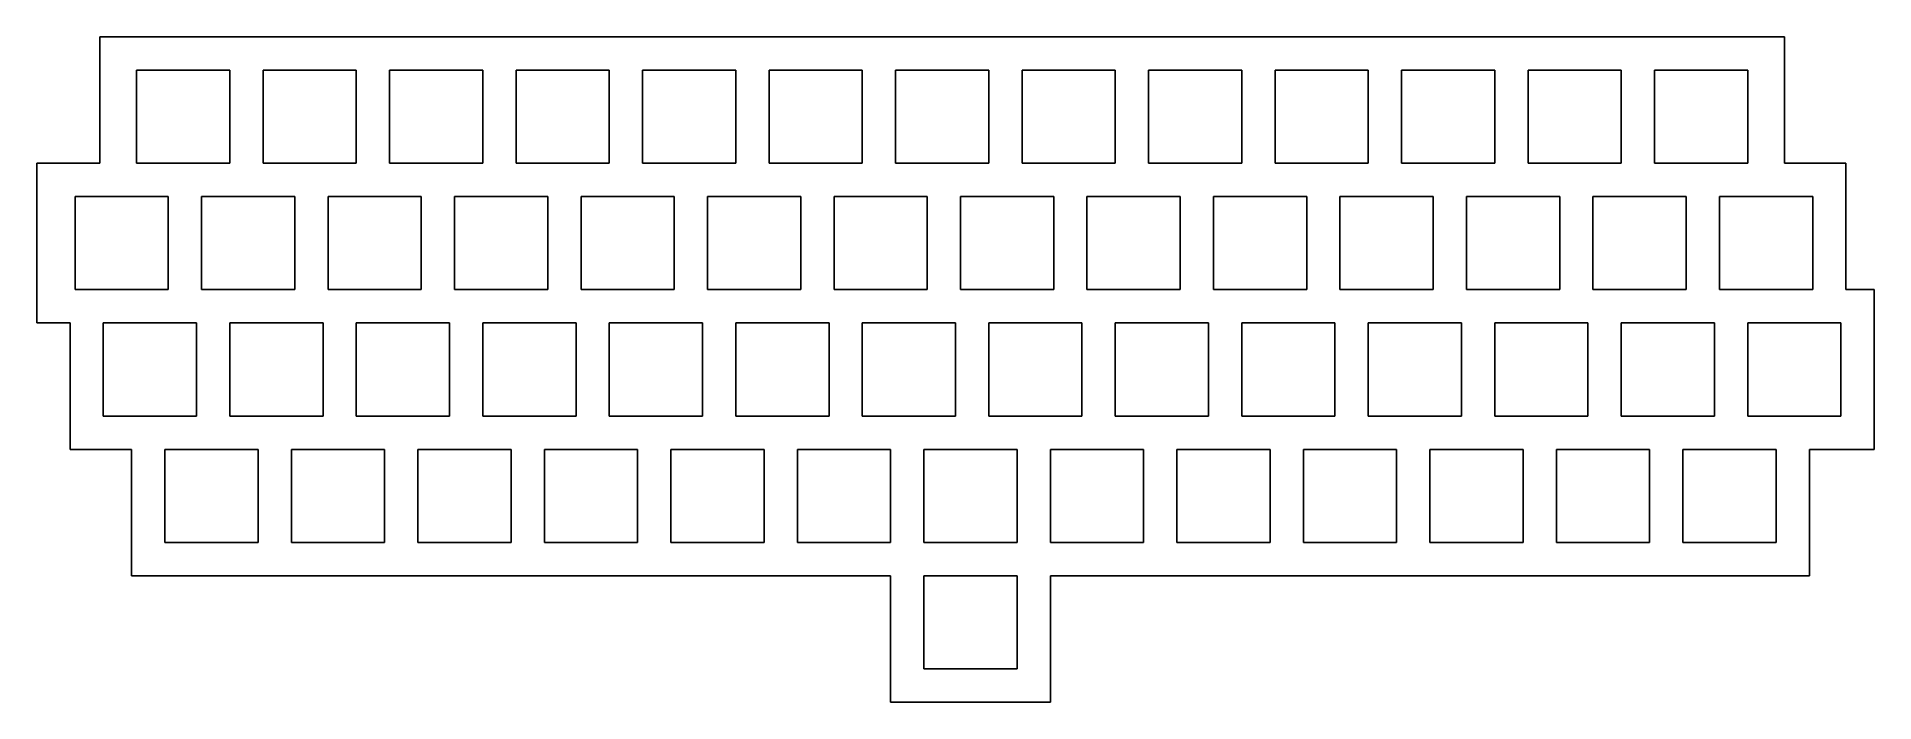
# Model space of a CAD drawing. Header units: metres. Extents: x 3 to 279, y 0 to 100.
import ezdxf

# ---------------------------------------------------------------- set-up
doc = ezdxf.new("R2010")
doc.units = ezdxf.units.M

msp = doc.modelspace()

# ---------------------------------------------------------------- linework, layer by layer
for p, q in [((265.977, 100), (12.9766, 100)), ((12.9766, 100), (12.9766, 81)), ((265.977, 81), (265.977, 100)), ((18.4766, 81), (18.4766, 95)), ((18.4766, 95), (32.4766, 95)), ((32.4766, 95), (32.4766, 81)), ((37.4766, 81), (37.4766, 95)), ((37.4766, 95), (51.4766, 95)), ((51.4766, 95), (51.4766, 81)), ((56.4766, 81), (56.4766, 95)), ((56.4766, 95), (70.4766, 95)), ((70.4766, 95), (70.4766, 81)), ((75.4766, 81), (75.4766, 95)), ((75.4766, 95), (89.4766, 95)), ((89.4766, 95), (89.4766, 81)), ((94.4766, 81), (94.4766, 95)), ((94.4766, 95), (108.477, 95)), ((108.477, 95), (108.477, 81)), ((113.477, 81), (113.477, 95)), ((113.477, 95), (127.477, 95)), ((127.477, 95), (127.477, 81)), ((132.477, 81), (132.477, 95)), ((132.477, 95), (146.477, 95)), ((146.477, 95), (146.477, 81)), ((151.477, 81), (151.477, 95)), ((151.477, 95), (165.477, 95)), ((165.477, 95), (165.477, 81)), ((170.477, 81), (170.477, 95)), ((170.477, 95), (184.477, 95)), ((184.477, 95), (184.477, 81)), ((189.477, 81), (189.477, 95)), ((189.477, 95), (203.477, 95)), ((203.477, 95), (203.477, 81)), ((208.477, 81), (208.477, 95)), ((208.477, 95), (222.477, 95)), ((222.477, 95), (222.477, 81)), ((227.477, 81), (227.477, 95)), ((227.477, 95), (241.477, 95)), ((241.477, 95), (241.477, 81)), ((246.477, 81), (246.477, 95)), ((246.477, 95), (260.477, 95)), ((260.477, 95), (260.477, 81)), ((12.9766, 81), (3.4766, 81.0001)), ((3.4766, 81.0001), (3.4766, 57.0001)), ((32.4766, 81), (18.4766, 81)), ((51.4766, 81), (37.4766, 81)), ((70.4766, 81), (56.4766, 81)), ((89.4766, 81), (75.4766, 81)), ((108.477, 81), (94.4766, 81)), ((127.477, 81), (113.477, 81)), ((146.477, 81), (132.477, 81)), ((165.477, 81), (151.477, 81)), ((184.477, 81), (170.477, 81)), ((203.477, 81), (189.477, 81)), ((222.477, 81), (208.477, 81)), ((241.477, 81), (227.477, 81)), ((260.477, 81), (246.477, 81)), ((275.227, 81), (265.977, 81)), ((275.227, 62), (275.227, 81)), ((9.2266, 76), (23.2266, 76.0165)), ((9.2266, 62.0165), (9.2266, 76)), ((23.2266, 76.0165), (23.2266, 62.0165)), ((28.2266, 62.0165), (28.2266, 76.0165)), ((28.2266, 76.0165), (42.2266, 76.0165)), ((42.2266, 76.0165), (42.2266, 62.0165)), ((47.2266, 62.0165), (47.2266, 76.0165)), ((47.2266, 76.0165), (61.2266, 76.0165)), ((61.2266, 76.0165), (61.2266, 62.0165)), ((66.2266, 62.0165), (66.2266, 76.0165)), ((66.2266, 76.0165), (80.2266, 76.0165)), ((80.2266, 76.0165), (80.2266, 62.0165)), ((85.2266, 62.0165), (85.2266, 76.0165)), ((85.2266, 76.0165), (99.2266, 76.0165)), ((99.2266, 76.0165), (99.2266, 62.0165)), ((104.227, 62.0165), (104.227, 76.0165)), ((104.227, 76.0165), (118.227, 76.0165)), ((118.227, 76.0165), (118.227, 62.0165)), ((123.227, 62.0165), (123.227, 76.0165)), ((123.227, 76.0165), (137.227, 76.0165)), ((137.227, 76.0165), (137.227, 62.0165)), ((142.227, 62.0165), (142.227, 76.0165)), ((142.227, 76.0165), (156.227, 76.0165)), ((156.227, 76.0165), (156.227, 62.0165)), ((161.227, 62.0165), (161.227, 76.0165)), ((161.227, 76.0165), (175.227, 76.0165)), ((175.227, 76.0165), (175.227, 62.0165)), ((180.227, 62.0165), (180.227, 76.0165)), ((180.227, 76.0165), (194.227, 76.0165)), ((194.227, 76.0165), (194.227, 62.0165)), ((199.227, 62.0165), (199.227, 76.0165)), ((199.227, 76.0165), (213.227, 76.0165)), ((213.227, 76.0165), (213.227, 62.0165)), ((218.227, 62.0165), (218.227, 76.0165)), ((218.227, 76.0165), (232.227, 76.0165)), ((232.227, 76.0165), (232.227, 62.0165)), ((237.227, 62.0165), (237.227, 76.0165)), ((237.227, 76.0165), (251.227, 76.0165)), ((251.227, 76.0165), (251.227, 62.0165)), ((256.227, 62.0165), (256.227, 76.0165)), ((256.227, 76.0165), (270.227, 76.0165)), ((270.227, 76.0165), (270.227, 62.0165)), ((23.2266, 62.0165), (9.2266, 62.0165)), ((42.2266, 62.0165), (28.2266, 62.0165)), ((61.2266, 62.0165), (47.2266, 62.0165)), ((80.2266, 62.0165), (66.2266, 62.0165)), ((99.2266, 62.0165), (85.2266, 62.0165)), ((118.227, 62.0165), (104.227, 62.0165)), ((137.227, 62.0165), (123.227, 62.0165)), ((156.227, 62.0165), (142.227, 62.0165)), ((175.227, 62.0165), (161.227, 62.0165)), ((194.227, 62.0165), (180.227, 62.0165)), ((213.227, 62.0165), (199.227, 62.0165)), ((232.227, 62.0165), (218.227, 62.0165)), ((251.227, 62.0165), (237.227, 62.0165)), ((270.227, 62.0165), (256.227, 62.0165)), ((279.477, 62), (275.227, 62)), ((279.477, 38), (279.477, 62)), ((3.4766, 57.0001), (8.4766, 56.9992)), ((8.4766, 56.9992), (8.4766, 38)), ((13.4766, 56.9992), (27.4766, 57)), ((13.4766, 43), (13.4766, 56.9992)), ((27.4766, 57), (27.4766, 43)), ((32.4766, 43), (32.4766, 57)), ((32.4766, 57), (46.4766, 57)), ((46.4766, 57), (46.4766, 43)), ((51.4766, 43), (51.4766, 57)), ((51.4766, 57), (65.4766, 57)), ((65.4766, 57), (65.4766, 43)), ((70.4766, 43), (70.4766, 57)), ((70.4766, 57), (84.4766, 57)), ((84.4766, 57), (84.4766, 43)), ((89.4766, 43), (89.4766, 57)), ((89.4766, 57), (103.477, 57)), ((103.477, 57), (103.477, 43)), ((108.477, 43), (108.477, 57)), ((108.477, 57), (122.477, 57)), ((122.477, 57), (122.477, 43)), ((127.477, 43), (127.477, 57)), ((127.477, 57), (141.477, 57)), ((141.477, 57), (141.477, 43)), ((146.477, 43), (146.477, 57)), ((146.477, 57), (160.477, 57)), ((160.477, 57), (160.477, 43)), ((165.477, 43), (165.477, 57)), ((165.477, 57), (179.477, 57)), ((179.477, 57), (179.477, 43)), ((184.477, 43), (184.477, 57)), ((184.477, 57), (198.477, 57)), ((198.477, 57), (198.477, 43)), ((203.477, 43), (203.477, 57)), ((203.477, 57), (217.477, 57)), ((217.477, 57), (217.477, 43)), ((222.477, 43), (222.477, 57)), ((222.477, 57), (236.477, 57)), ((236.477, 57), (236.477, 43)), ((241.477, 43), (241.477, 57)), ((241.477, 57), (255.477, 57)), ((255.477, 57), (255.477, 43)), ((260.477, 43), (260.477, 57)), ((260.477, 57), (274.477, 57)), ((274.477, 57), (274.477, 43)), ((27.4766, 43), (13.4766, 43)), ((46.4766, 43), (32.4766, 43)), ((65.4766, 43), (51.4766, 43)), ((84.4766, 43), (70.4766, 43)), ((103.477, 43), (89.4766, 43)), ((122.477, 43), (108.477, 43)), ((141.477, 43), (127.477, 43)), ((160.477, 43), (146.477, 43)), ((179.477, 43), (165.477, 43)), ((198.477, 43), (184.477, 43)), ((217.477, 43), (203.477, 43)), ((236.477, 43), (222.477, 43)), ((255.477, 43), (241.477, 43)), ((274.477, 43), (260.477, 43)), ((8.4766, 38), (17.7266, 38)), ((17.7266, 38), (17.7266, 19)), ((22.7266, 24), (22.7266, 38)), ((22.7266, 38), (36.7266, 38)), ((36.7266, 38), (36.7266, 24)), ((41.7266, 24), (41.7266, 38)), ((41.7266, 38), (55.7266, 38)), ((55.7266, 38), (55.7266, 24)), ((60.7266, 24), (60.7266, 38)), ((60.7266, 38), (74.7266, 38)), ((74.7266, 38), (74.7266, 24)), ((79.7266, 24), (79.7266, 38)), ((79.7266, 38), (93.7266, 38)), ((93.7266, 38), (93.7266, 24)), ((98.7266, 24), (98.7266, 38)), ((98.7266, 38), (112.727, 38)), ((112.727, 38), (112.727, 24)), ((117.727, 24), (117.727, 38)), ((117.727, 38), (131.727, 38)), ((131.727, 38), (131.727, 24)), ((136.727, 24), (136.727, 38)), ((136.727, 38), (150.727, 38)), ((150.727, 38), (150.727, 24)), ((155.727, 24), (155.727, 38)), ((155.727, 38), (169.727, 38)), ((169.727, 38), (169.727, 24)), ((174.727, 24), (174.727, 38)), ((174.727, 38), (188.727, 38)), ((188.727, 38), (188.727, 24)), ((193.727, 24), (193.727, 38)), ((193.727, 38), (207.727, 38)), ((207.727, 38), (207.727, 24)), ((212.727, 24), (212.727, 38)), ((212.727, 38), (226.727, 38)), ((226.727, 38), (226.727, 24)), ((231.727, 24), (231.727, 38)), ((231.727, 38), (245.727, 38)), ((245.727, 38), (245.727, 24)), ((250.727, 24), (250.727, 38)), ((250.727, 38), (264.727, 38)), ((264.727, 38), (264.727, 24)), ((269.727, 19), (269.727, 38)), ((269.727, 38), (279.477, 38)), ((36.7266, 24), (22.7266, 24)), ((55.7266, 24), (41.7266, 24)), ((74.7266, 24), (60.7266, 24)), ((93.7266, 24), (79.7266, 24)), ((112.727, 24), (98.7266, 24)), ((131.727, 24), (117.727, 24)), ((150.727, 24), (136.727, 24)), ((169.727, 24), (155.727, 24)), ((188.727, 24), (174.727, 24)), ((207.727, 24), (193.727, 24)), ((226.727, 24), (212.727, 24)), ((245.727, 24), (231.727, 24)), ((264.727, 24), (250.727, 24)), ((17.7266, 19), (131.727, 19)), ((131.727, 19), (131.727, 0)), ((136.727, 5), (136.727, 19)), ((136.727, 19), (150.727, 19)), ((150.727, 19), (150.727, 5)), ((155.727, 0), (155.727, 19)), ((155.727, 19), (269.727, 19)), ((150.727, 5), (136.727, 5)), ((131.727, 0), (155.727, 0))]:
    msp.add_line(p, q)

doc.saveas('drawing.dxf')
